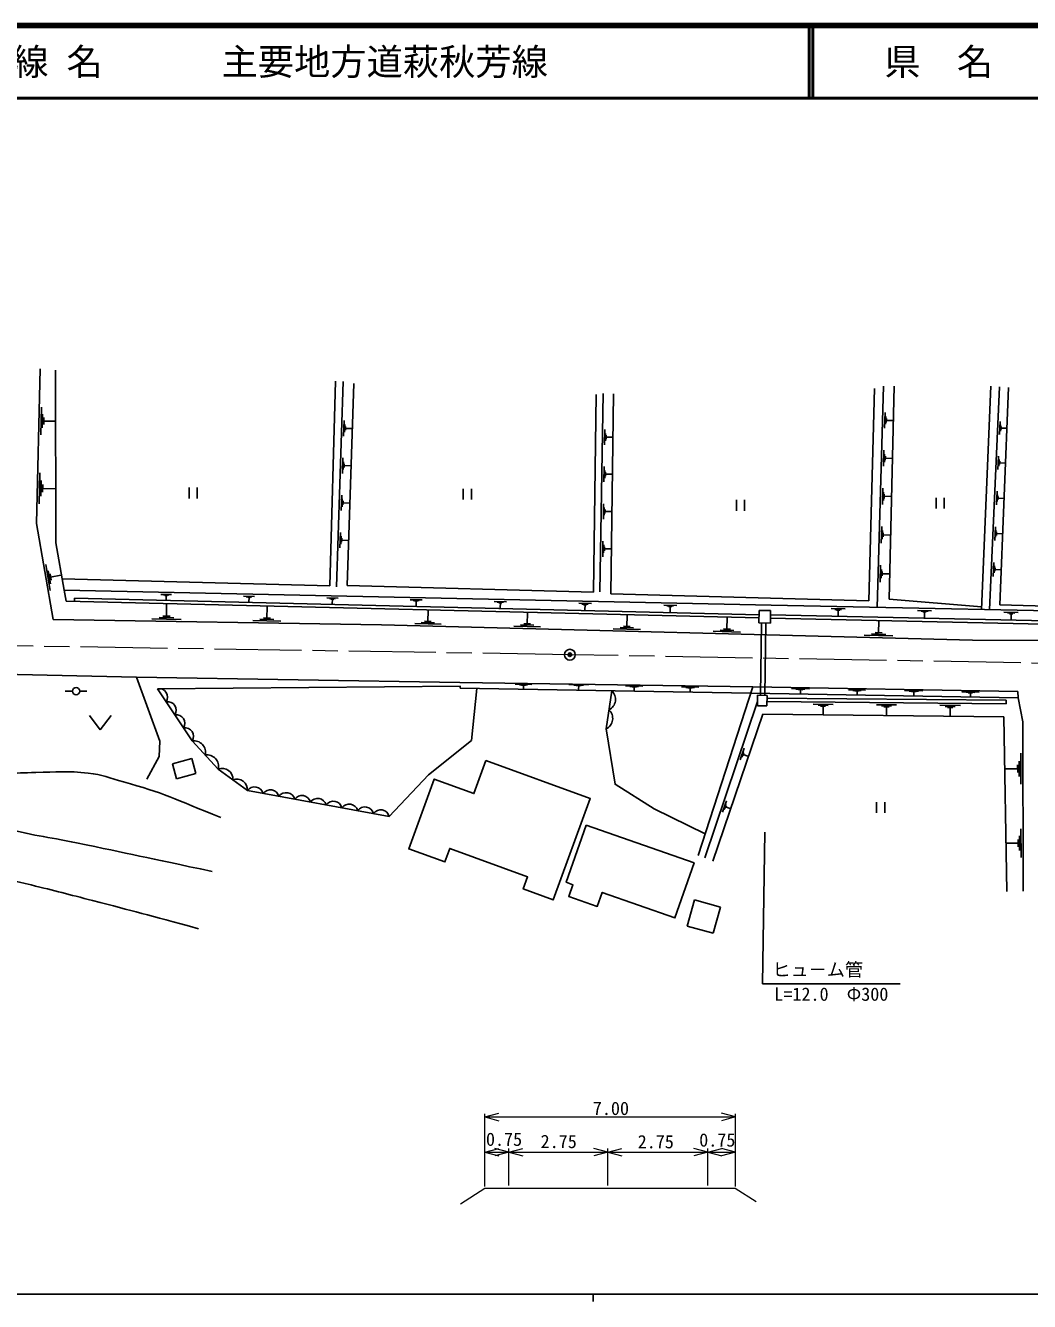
# Model space of a CAD drawing. Units: millimetres, scale not verified, with parts at other scales. Extents: x 40000 to 680000, y 20000 to 380000.
# Drawn here: x 189710 to 328142, y 204000 to 380000 of the extents above; entities that cross this region are included whole.
import ezdxf
from ezdxf.enums import TextEntityAlignment as Align

# ---------------------------------------------------------------- set-up
doc = ezdxf.new("R2010")
doc.units = ezdxf.units.MM
doc.header["$LTSCALE"] = 1000
doc.header["$PDMODE"] = 32
doc.header["$PDSIZE"] = 500
doc.linetypes.add('CHAIN', pattern=[18.5, 12, -1.5, 3.5, -1.5])
for name, color, linetype, lineweight in [('M-BGD', 7, 'Continuous', 25), ('M-BMK', 2, 'CHAIN', 13), ('M-BMK-SRVR', 3, 'Continuous', 25), ('M-STR-HTXT', 7, 'Continuous', 13), ('M-TTL', 2, 'Continuous', 140), ('M-TTL-BAND', 7, 'Continuous', 25), ('M-TTL-LINE', 7, 'Continuous', 50)]:
    doc.layers.add(name, color=color, linetype=linetype, lineweight=lineweight)
doc.layers.add('M-TTL-TXT', color=7, linetype='Continuous')
doc.styles.add('ＭＳ ゴシック', font='')
doc.styles.get('ＭＳ ゴシック').set_extended_font_data('MS Gothic')

msp = doc.modelspace()

# ---------------------------------------------------------------- linework, layer by layer
at = {"layer": 'M-BGD'}
for p, q in [((231666, 302721), (232455, 330961)), ((233526, 330915), (232579, 302565)), ((234059, 302751), (234987, 330628)), ((268917, 301864), (269374, 329231)), ((270800, 329179), (270411, 301605)), ((307155, 299738), (308029, 330263)), ((308790, 300875), (309485, 330265)), ((321518, 299445), (322831, 330250)), ((322636, 299422), (324010, 330164)), ((324062, 300101), (325271, 330082)), ((191810, 323544), (191902, 327361)), ((268009, 301843), (268385, 329085)), ((192024, 324494), (192070, 326402)), ((192226, 324967), (192249, 325921)), ((308163, 324456), (308225, 326613)), ((308286, 324992), (308317, 326070)), ((308402, 325259), (308417, 325798)), ((192238, 325444), (193764, 325407)), ((233574, 323370), (233646, 325509)), ((233699, 323901), (233735, 324971)), ((233815, 324165), (233833, 324700)), ((233824, 324432), (234680, 324403)), ((269556, 322180), (269591, 324264)), ((308410, 325528), (309272, 325503)), ((324017, 323604), (324096, 325378)), ((324126, 324043), (324165, 324930)), ((324224, 324261), (324244, 324705)), ((324234, 324483), (324944, 324451)), ((269669, 322699), (269686, 323741)), ((269778, 322958), (269786, 323479)), ((269782, 323218), (270615, 323204)), ((233403, 318230), (233474, 320370)), ((308013, 319222), (308076, 321431)), ((308139, 319771), (308171, 320876)), ((308258, 320044), (308274, 320596)), ((308266, 320320), (309149, 320295)), ((323801, 318770), (323882, 320586)), ((233527, 318761), (233563, 319832)), ((233643, 319025), (233661, 319561)), ((233652, 319293), (234509, 319264)), ((269471, 317057), (269506, 319167)), ((269585, 317583), (269603, 318638)), ((323912, 319220), (323953, 320128)), ((324013, 319443), (324033, 319897)), ((324023, 319670), (324750, 319637)), ((191579, 314013), (191683, 318316)), ((191820, 315084), (191872, 317235)), ((269695, 317845), (269704, 318373)), ((269699, 318109), (270543, 318095)), ((192048, 315616), (192074, 316692)), ((192061, 316154), (193782, 316112)), ((212262, 314780), (212262, 316280)), ((213387, 314780), (213387, 316280)), ((233231, 313088), (233302, 315231)), ((250057, 314604), (250057, 316104)), ((251182, 314604), (251182, 316104)), ((307862, 313936), (307926, 316197)), ((307991, 314498), (308023, 315628)), ((308112, 314777), (308128, 315343)), ((308120, 315060), (309025, 315034)), ((323583, 313893), (323666, 315751)), ((323697, 314353), (323738, 315282)), ((323800, 314581), (323821, 315046)), ((233356, 313620), (233392, 314692)), ((233472, 313885), (233490, 314420)), ((233481, 314152), (234338, 314124)), ((269385, 311908), (269421, 314045)), ((269501, 312441), (269518, 313509)), ((287736, 313078), (287736, 314578)), ((288861, 313078), (288861, 314578)), ((315261, 313371), (315261, 314871)), ((316386, 313371), (316386, 314871)), ((323810, 314814), (324554, 314780)), ((269612, 312706), (269621, 313240)), ((269616, 312973), (270471, 312959)), ((233059, 307946), (233131, 310089)), ((307709, 308596), (307775, 310910)), ((307841, 309171), (307874, 310328)), ((307965, 309457), (307982, 310036)), ((323363, 308973), (323448, 310874)), ((323479, 309444), (323522, 310395)), ((323585, 309677), (323606, 310153)), ((323596, 309915), (324356, 309881)), ((233184, 308478), (233220, 309550)), ((233300, 308742), (233318, 309278)), ((233309, 309010), (234167, 308982)), ((269299, 306733), (269335, 308896)), ((269416, 307272), (269434, 308353)), ((269528, 307540), (269537, 308081)), ((307973, 309746), (308899, 309720)), ((269533, 307811), (270398, 307796)), ((193115, 302086), (192500, 305639)), ((193139, 303005), (192832, 304782)), ((307554, 303202), (307622, 305570)), ((307690, 303791), (307723, 304975)), ((307816, 304083), (307833, 304675)), ((323141, 304009), (323228, 305954)), ((323260, 304491), (323304, 305463)), ((323368, 304730), (323390, 305216)), ((323379, 304973), (324157, 304938)), ((193240, 303480), (193086, 304368)), ((193163, 303924), (194584, 304170)), ((231666, 302721), (194769, 303694)), ((268009, 301843), (234059, 302751)), ((307825, 304379), (308772, 304352)), ((195317, 300583), (195047, 302116)), ((208388, 301532), (209818, 301501)), ((208744, 301453), (209459, 301437)), ((208921, 301377), (209279, 301370)), ((209100, 301373), (209088, 300802)), ((219784, 301288), (221276, 301257)), ((220156, 301206), (220902, 301190)), ((220341, 301127), (220714, 301119)), ((220527, 301123), (220514, 300527)), ((231243, 301044), (232797, 301011)), ((290852, 298284), (195317, 300583)), ((209144, 298523), (209170, 300149)), ((222998, 298273), (223024, 299816)), ((231630, 300958), (232407, 300941)), ((231822, 300876), (232211, 300868)), ((232017, 300872), (232003, 300250)), ((242763, 300798), (244381, 300764)), ((243166, 300709), (243975, 300691)), ((243367, 300623), (243771, 300615)), ((243569, 300619), (243555, 299972)), ((245201, 297825), (245238, 299281)), ((254347, 300551), (256028, 300515)), ((254766, 300458), (255606, 300440)), ((254974, 300369), (255394, 300360)), ((255184, 300365), (255170, 299693)), ((265994, 300302), (267739, 300265)), ((266428, 300206), (267301, 300187)), ((266645, 300114), (267081, 300105)), ((266863, 300109), (266848, 299411)), ((277704, 300053), (279513, 300014)), ((278155, 299953), (279059, 299933)), ((278379, 299857), (278831, 299848)), ((278605, 299852), (278590, 299129)), ((290863, 299332), (290846, 297593)), ((292445, 299316), (290863, 299332)), ((292428, 297577), (292445, 299316)), ((300814, 299567), (302724, 299528)), ((301290, 299462), (302244, 299442)), ((301526, 299362), (302004, 299352)), ((301765, 299357), (301750, 298593)), ((321533, 299797), (308790, 300875)), ((312706, 299324), (314647, 299285)), ((313189, 299217), (314159, 299198)), ((324062, 300101), (346813, 299365)), ((211169, 298083), (207104, 298150)), ((210156, 298303), (208124, 298337)), ((209652, 298515), (208635, 298532)), ((224920, 297856), (221064, 297920)), ((223959, 298065), (222031, 298096)), ((223480, 298265), (222516, 298281)), ((247012, 297413), (243370, 297508)), ((246106, 297619), (244285, 297666)), ((245656, 297813), (244745, 297836)), ((259353, 297462), (258430, 297486)), ((258891, 297474), (258930, 298952)), ((272634, 297123), (272673, 298621)), ((286429, 296770), (286468, 298289)), ((290846, 297593), (292428, 297577)), ((291036, 287611), (291187, 297590)), ((291652, 287608), (291804, 297583)), ((347464, 297048), (292434, 298246)), ((307338, 296242), (307379, 297820)), ((313430, 299115), (313915, 299106)), ((313672, 299110), (313656, 298334)), ((324629, 299081), (326602, 299041)), ((325120, 298972), (326106, 298952)), ((325365, 298869), (325858, 298859)), ((325611, 298864), (325595, 298074)), ((260729, 297057), (257035, 297153)), ((259810, 297266), (257963, 297314)), ((274497, 296700), (270751, 296797)), ((273565, 296911), (271693, 296960)), ((273102, 297111), (272166, 297135)), ((288318, 296341), (284520, 296439)), ((287373, 296555), (285474, 296605)), ((286903, 296758), (285954, 296782)), ((309301, 295796), (305355, 295899)), ((308319, 296019), (306346, 296070)), ((307831, 296229), (306845, 296255)), ((257235, 289139), (259520, 289104)), ((257805, 289073), (258948, 289055)), ((258090, 289012), (258661, 289003)), ((258375, 289007), (258368, 288550)), ((264645, 289111), (267326, 289069)), ((265314, 289033), (266655, 289012)), ((265648, 288961), (266319, 288951)), ((265984, 288956), (265975, 288420)), ((272449, 288902), (274831, 288865)), ((273044, 288834), (274235, 288815)), ((273340, 288769), (273936, 288760)), ((273638, 288765), (273631, 288288)), ((280148, 288773), (282541, 288736)), ((280746, 288704), (281942, 288685)), ((290018, 288760), (282465, 265510)), ((195181, 288176), (196181, 288176)), ((198181, 288176), (197181, 288176)), ((269770, 282980), (270549, 288241)), ((281044, 288639), (281642, 288630)), ((281343, 288635), (281335, 288156)), ((290633, 287613), (290625, 286176)), ((291953, 287606), (290633, 287613)), ((291945, 286169), (291953, 287606)), ((324918, 286958), (291951, 287240)), ((295326, 288532), (297798, 288489)), ((295943, 288459), (297179, 288438)), ((296251, 288392), (296869, 288381)), ((296560, 288387), (296551, 287892)), ((303207, 288358), (305538, 288317)), ((303789, 288289), (304955, 288269)), ((304079, 288226), (304662, 288215)), ((304371, 288221), (304363, 287754)), ((310924, 288270), (313450, 288226)), ((311554, 288196), (312817, 288174)), ((311869, 288127), (312500, 288116)), ((312184, 288122), (312176, 287616)), ((318794, 288103), (321208, 288061)), ((319397, 288032), (320604, 288011)), ((319697, 287967), (320301, 287956)), ((319999, 287961), (319991, 287479)), ((324914, 286455), (324918, 286958)), ((326582, 287262), (326548, 288118)), ((283387, 265175), (290628, 286760)), ((290625, 286176), (291945, 286169)), ((324914, 286455), (291948, 286736)), ((298319, 286382), (301059, 286358)), ((299003, 286239), (300373, 286227)), ((299344, 286099), (300029, 286093)), ((299686, 286096), (299677, 285000)), ((307039, 286307), (309819, 286284)), ((307733, 286162), (309123, 286151)), ((308079, 286021), (308774, 286015)), ((308426, 286018), (308417, 284906)), ((315799, 286233), (318619, 286209)), ((316502, 286086), (317912, 286074)), ((316854, 285942), (317559, 285936)), ((317206, 285939), (317197, 284811)), ((198509, 284834), (200009, 282834)), ((200009, 282834), (201509, 284834)), ((291364, 284990), (284499, 264740)), ((324588, 284631), (291364, 284990)), ((324588, 284631), (324997, 260546)), ((288244, 278709), (288779, 280305)), ((288457, 279081), (288725, 279879)), ((209967, 278153), (212645, 278883)), ((210529, 276090), (209967, 278153)), ((212645, 278883), (213207, 276820)), ((288604, 279254), (288738, 279653)), ((288671, 279454), (289309, 279239)), ((326724, 278544), (326730, 276413)), ((326934, 279610), (326946, 275348)), ((213207, 276820), (210529, 276090)), ((326514, 277478), (324809, 277473)), ((326513, 278011), (326516, 276945)), ((285823, 271494), (286343, 273044)), ((307065, 271379), (307065, 272879)), ((308190, 271379), (308190, 272879)), ((286030, 271855), (286290, 272630)), ((286173, 272023), (286303, 272410)), ((286238, 272217), (286858, 272009)), ((291644, 268755), (291322, 247809)), ((326570, 267712), (326573, 266720)), ((326767, 268209), (326773, 266224)), ((326963, 269202), (326974, 265232)), ((326572, 267216), (324984, 267212)), ((281970, 259389), (280961, 255772)), ((285523, 258399), (281970, 259389)), ((284514, 254782), (285523, 258399)), ((280961, 255772), (284514, 254782)), ((291322, 247809), (310322, 247809))]:
    msp.add_line(p, q, dxfattribs=at)
for points in [[(193503, 298075), (191214, 311322), (191731, 332658)], [(195047, 302116), (193897, 308652), (193851, 332441)], [(306756, 329913), (305980, 300666), (270411, 301605)], [(346802, 298928), (292534, 300036), (195047, 302116)], [(290857, 298734), (196466, 301005), (196456, 300555)], [(358598, 295055), (320275, 295211), (238785, 297327), (193503, 298075)], [(347464, 297499), (292444, 298695), (292439, 298696)], [(249617, 289388), (204991, 290113), (182389, 290618), (181045, 290618), (174787, 290815)], [(206448, 276025), (208117, 279155), (208222, 281294), (204991, 290113)], [(249628, 288600), (249640, 288895), (207914, 288521)], [(249617, 289388), (290018, 288760), (326548, 288118)], [(239867, 270914), (220304, 274462), (216287, 277435), (212687, 281322), (207914, 288521)], [(239867, 270914), (245287, 276638), (251208, 281386), (251940, 288560)], [(326582, 287262), (289743, 287912), (249628, 288600)], [(327287, 260607), (327222, 283973), (326582, 287262)], [(283440, 268509), (276404, 271973), (271004, 275338), (269770, 282980)]]:
    msp.add_lwpolyline(points, dxfattribs=at)
for points in [[(253202, 278600), (267574, 273357), (262481, 259395), (258338, 260907), (258944, 262568), (248212, 266483), (247533, 264621), (242561, 266434), (246071, 276056), (251545, 274059)], [(267020, 269705), (281907, 264495), (279254, 256914), (269228, 260423), (268549, 258484), (264615, 259861), (265187, 261493), (264259, 261818)]]:
    msp.add_lwpolyline(points, close=True, dxfattribs=at)
msp.add_circle((196681, 288176), 500, dxfattribs=at)
for centre, radius, start, end in [((208108, 287354), 1183, 327.63509, 99.45713), ((269452, 287060), 1613, 296.03706, 47.10036), ((209302, 285555), 1183, 327.63509, 99.45713), ((269062, 284429), 1613, 296.03706, 47.10036), ((210495, 283755), 1183, 327.63509, 99.45713), ((211688, 281955), 1183, 327.63509, 99.45713), ((212925, 279737), 1603, 347.08648, 98.52366), ((214725, 277793), 1603, 347.08648, 98.52366), ((216836, 276077), 1465, 354.96983, 112.00806), ((218845, 274590), 1465, 354.96983, 112.00806), ((221298, 273751), 1222, 14.99419, 144.44991), ((223471, 273357), 1222, 14.99419, 144.44991), ((225645, 272963), 1222, 14.99419, 144.44991), ((227819, 272569), 1222, 14.99419, 144.44991), ((229992, 272175), 1222, 14.99419, 144.44991), ((232166, 271781), 1222, 14.99419, 144.44991), ((234340, 271387), 1222, 14.99419, 144.44991), ((236513, 270992), 1222, 14.99419, 144.44991), ((238687, 270598), 1222, 14.99419, 144.44991)]:
    msp.add_arc(centre, radius, start, end, dxfattribs=at)
for points, knots in [([(64811, 278116), (82113, 274928), (86492, 274073), (100421, 271661), (102820, 271246), (104152, 270934), (106564, 270605), (108886, 270288), (110209, 270316), (112550, 270214), (114566, 270125), (115698, 270122), (117715, 270057), (124134, 269851), (127729, 269691), (134148, 269470), (135049, 269439), (135556, 269448), (136456, 269392), (138358, 269273), (139411, 269061), (141308, 268883), (144041, 268628), (145568, 268382), (148311, 268297), (149045, 268274), (149457, 268254), (150189, 268297), (151450, 268370), (152152, 268477), (153408, 268605), (154796, 268747), (155569, 268873), (156958, 269001), (158713, 269162), (159697, 269271), (161458, 269314), (162674, 269344), (163364, 269362), (164570, 269203), (166090, 269002), (166933, 268804), (168413, 268403), (173044, 267147), (175418, 265752), (179977, 264256), (181735, 263679), (182710, 263319), (184498, 262841), (186816, 262222), (188152, 262027), (190483, 261456), (193801, 260643), (195652, 260157), (198960, 259304), (204680, 257830), (206483, 257329), (213574, 255411)], [0, 0, 0, 0, 1, 1, 1, 2, 2, 2, 3, 3, 3, 4, 4, 4, 5, 5, 5, 6, 6, 6, 7, 7, 7, 8, 8, 8, 9, 9, 9, 10, 10, 10, 11, 11, 11, 12, 12, 12, 13, 13, 13, 14, 14, 14, 15, 15, 15, 16, 16, 16, 17, 17, 17, 18, 18, 18, 19, 19, 19, 19]), ([(182796, 276413), (186749, 276775), (187861, 276892), (191118, 276967), (193944, 277033), (195544, 277190), (198356, 276889), (200298, 276681), (201323, 276192), (203207, 275676), (208594, 274202), (210382, 273287), (216628, 270746)], [0, 0, 0, 0, 1, 1, 1, 2, 2, 2, 3, 3, 3, 4, 4, 4, 4]), ([(215454, 263312), (206347, 265250), (204054, 265745), (196738, 267262), (192725, 268094), (190419, 268313), (186462, 269377), (184777, 269830), (183868, 270200), (182208, 270735), (180382, 271324), (179355, 271643), (177545, 272281), (177257, 272382), (177095, 272439), (176815, 272559), (176390, 272741), (176125, 272806), (175754, 273081), (175059, 273595), (174668, 273939), (174224, 274681), (173901, 275221), (173794, 275485), (173591, 276163)], [0, 0, 0, 0, 1, 1, 1, 2, 2, 2, 3, 3, 3, 4, 4, 4, 5, 5, 5, 6, 6, 6, 7, 7, 7, 8, 8, 8, 8])]:
    msp.add_open_spline(points, degree=3, knots=knots, dxfattribs=at)
at = {"layer": 'M-BMK'}
msp.add_lwpolyline([(545420, 288493), (515536, 289032), (502538, 289299), (464145, 290156), (363924, 291407), (264767, 293215), (165417, 294780), (65081, 296195)], dxfattribs=at)
at = {"layer": 'M-BMK-SRVR'}
msp.add_circle((264767, 293215), 750, dxfattribs=at)
msp.add_point((264767, 293215), dxfattribs=at)
at = {"layer": 'M-STR-HTXT'}
for p, q in [((253028, 229455), (254960, 229972)), ((253028, 219876), (253028, 229891)), ((253028, 229455), (287597, 229455)), ((253028, 229455), (254960, 228937)), ((287597, 229455), (285665, 229972)), ((287597, 229455), (285665, 228937)), ((287597, 219876), (287597, 229891)), ((253028, 224588), (254960, 225106)), ((253028, 224588), (256331, 224588)), ((253028, 224588), (254960, 224070)), ((256331, 224588), (254399, 225106)), ((256331, 224588), (254399, 224070)), ((256331, 220000), (256331, 225107)), ((256331, 224588), (258263, 225106)), ((256331, 224588), (270000, 224588)), ((256331, 224588), (258263, 224070)), ((270000, 224588), (268068, 225106)), ((270000, 224588), (268068, 224070)), ((270000, 220000), (270000, 225107)), ((270000, 224588), (271932, 225106)), ((270000, 224588), (283789, 224588)), ((270000, 224588), (271932, 224070)), ((283789, 224588), (281857, 225106)), ((283789, 224588), (281857, 224070)), ((283789, 220000), (283789, 225107)), ((283789, 224588), (285721, 225106)), ((283789, 224588), (287597, 224588)), ((283789, 224588), (285721, 224070)), ((287597, 224588), (285665, 225106)), ((287597, 224588), (285665, 224070))]:
    msp.add_line(p, q, dxfattribs=at)
msp.add_lwpolyline([(249676, 217468), (253022, 219631), (287562, 219631), (290469, 217806)], dxfattribs=at)
at = {"layer": 'M-TTL'}
msp.add_line((680000, 380000), (40000, 380000), dxfattribs=at)
at = {"layer": 'M-TTL-BAND'}
for p, q in [((40000, 205000), (579000, 205000)), ((268000, 205000), (268000, 204000))]:
    msp.add_line(p, q, dxfattribs=at)
at = {"layer": 'M-TTL-LINE'}
for p, q in [((297750, 380000), (297750, 370000)), ((298250, 380000), (298250, 370000)), ((40000, 370000), (680000, 370000))]:
    msp.add_line(p, q, dxfattribs=at)

# ---------------------------------------------------------------- texts
at = {"layer": 'M-BGD', "style": 'ＭＳ ゴシック'}
msp.add_text('ヒュ－ム管', height=1833, dxfattribs=at).set_placement((292697, 248309), align=Align.BOTTOM_LEFT)
msp.add_text('L=12.0\u3000Φ300', height=1833, dxfattribs=at).set_placement((300822, 247309), align=Align.TOP_CENTER)
at = {"layer": 'M-STR-HTXT', "style": 'ＭＳ ゴシック'}
for s, p in [('7.00', (270428, 230638)), ('0.75', (255692, 226379)), ('0.75', (285096, 226278)), ('2.75', (263229, 226075)), ('2.75', (276613, 226041))]:
    msp.add_text(s, height=1833, dxfattribs=at).set_placement(p, align=Align.MIDDLE_CENTER)
at = {"layer": 'M-TTL-TXT', "style": 'ＭＳ ゴシック'}
for s, p in [('路 線 名', (180380, 375000)), ('主要地方道萩秋芳線', (216734, 375000))]:
    msp.add_text(s, height=3666, dxfattribs=at).set_placement(p, align=Align.MIDDLE_LEFT)
msp.add_text('県\u3000名', height=3666, dxfattribs=at).set_placement((315625, 375000), align=Align.MIDDLE_CENTER)

doc.saveas('drawing.dxf')
